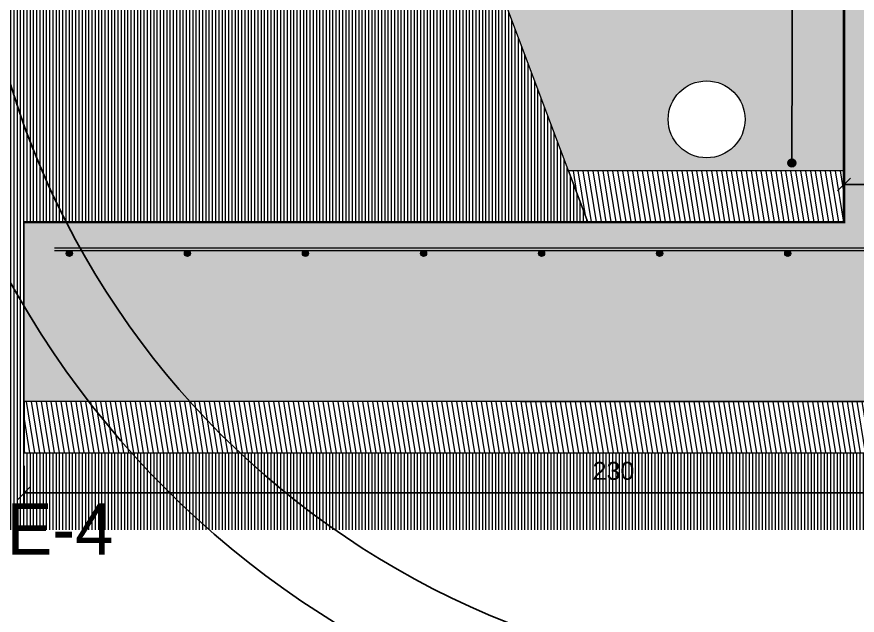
# Model space of a CAD drawing. Header units: metres. Extents: x -325 to 301, y -147 to 149.
# Drawn here: x 32.872 to 34.511, y 73.475 to 74.642 of the extents above; entities that cross this region are included whole.
import ezdxf

# ---------------------------------------------------------------- set-up
doc = ezdxf.new("R2010")
doc.units = ezdxf.units.M
doc.linetypes.add('ACAD_ISO03W100', pattern=[30, 12, -18])
doc.layers.get('Defpoints').update_dxf_attribs({"lineweight": 13})
doc.layers.add('-aux', color=50, linetype='Continuous', plot=False)
doc.layers.add('-AUX_MON', color=3, linetype='Continuous', plot=False)
doc.layers.add('0-TX-1_25', color=7, linetype='Continuous', true_color=0x3f4f7f)
doc.layers.add('02-L-Waterproofing Membrane', color=152, linetype='Continuous')
for name, color, linetype, lineweight in [('1-CM', 7, 'Continuous', 0), ('2-metall', 5, 'Continuous', 0), ('3-TR Formigó', 252, 'Continuous', 0), ('3-TR Seleccionat', 44, 'Continuous', 0)]:
    doc.layers.add(name, color=color, linetype=linetype, lineweight=lineweight)
doc.layers.add('3-TR grava', color=7, linetype='Continuous', lineweight=5, true_color=0x666666)
doc.layers.add('3-TR tot_u', color=7, linetype='Continuous', lineweight=5, true_color=0x787878)
doc.styles.get("Standard").update_dxf_attribs({"font": 'arial.ttf'})
doc.styles.add('x-llegenda materials$0$ENGRAVERS', font='TT0586M.TTF')
doc.dimstyles.new('ISO-25', dxfattribs={"dimtxt": 0.1, "dimasz": 0.1, "dimexe": 0.1, "dimexo": 0.1, "dimgap": 0.1, "dimtad": 1, "dimdec": 0, "dimlfac": 100, "dimzin": 9, "dimtxsty": 'Standard', "dimblk": 'OBLIQUE', "dimcen": 0.1, "dimadec": 0, "dimazin": 0, "dimtfac": 1, "dimtdec": 0, "dimtmove": 0, "dimatfit": 3, "dimldrblk": 'OBLIQUE', "dimfxl": 1, "dimarcsym": 0})

# ---------------------------------------------------------------- blocks, each defined once
blk = doc.blocks.new('POINT')
at = {"layer": '0-TX-1_25'}
h = blk.add_hatch(dxfattribs=at)
h.set_pattern_fill('ANGLE', color=256)
h.set_pattern_definition([(0, (-83.74681484067048, -12.72584030761209), (0, 6.985), [5.08, -1.905]), (90, (-83.74681484067048, -12.72584030761209), (-6.985, 4.277078946022131e-16), [5.08, -1.905])])
edge = h.paths.add_edge_path()
edge.add_arc((0, 0), 0.0075, 0, 360)
h = blk.add_hatch(color=256, dxfattribs=at)
h.dxf.hatch_style = 1
edge = h.paths.add_edge_path()
edge.add_arc((0, 0), 0.0075, 0, 360)
blk.add_circle((0, 0), 0.0075, dxfattribs=at)
blk = doc.blocks.new('_Oblique')
at = {"color": 0, "lineweight": -2}
blk.add_line((-0.499999999995058, -0.4999999998130015), (0.500000000028669, 0.500000000163238), dxfattribs=at)
blk = doc.blocks.new('*D281')
at = {"layer": '0-TX-1_25', "color": 0, "lineweight": -2, "transparency": 16777216}
for p, q in [((34.48589133081754, 74.26645769977536), (34.48589133081754, 74.33989238790011)), ((34.8365149595157, 74.3148923879001), (34.8365149595157, 74.33989238790011)), ((34.48589133081754, 74.3148923879001), (34.8365149595157, 74.3148923879001))]:
    blk.add_line(p, q, dxfattribs=at)
at = {"layer": 'Defpoints', "color": 0, "transparency": 16777216}
for p in [(34.8365149595157, 74.3148923879001), (34.8365149595157, 74.3148923879001), (34.48589133081754, 74.24145769977535)]:
    blk.add_point(p, dxfattribs=at)
at = {"layer": '0-TX-1_25', "color": 0, "lineweight": -2, "transparency": 16777216, "xscale": 0.025, "yscale": 0.025, "zscale": 0.025, "rotation": 180}
blk.add_blockref('_Oblique', (34.48589133081754, 74.3148923879001), dxfattribs=at)
at = {"layer": '0-TX-1_25', "color": 0, "lineweight": -2, "transparency": 16777216, "xscale": 0.025, "yscale": 0.025, "zscale": 0.025}
blk.add_blockref('_Oblique', (34.8365149595157, 74.3148923879001), dxfattribs=at)
at = {"layer": '0-TX-1_25', "color": 0, "transparency": 16777216, "insert": (34.66120314516662, 74.35777437971456), "char_height": 0.035, "attachment_point": 5}
blk.add_mtext('35', dxfattribs=at)
blk = doc.blocks.new('Rodó Metàlic 12mm')
at = {"layer": '2-metall'}
h = blk.add_hatch(color=256, dxfattribs=at)
h.dxf.hatch_style = 1
h.paths.add_polyline_path([(-0.006, 0, 1), (0.006, 0, 1)])
blk.add_circle((0, 0), 0.006, dxfattribs=at)
blk = doc.blocks.new('*D2077')
at = {"layer": '0-TX-1_25', "color": 0, "lineweight": -2, "transparency": 16777216}
for p, q in [((32.88589133081755, 73.76645769977537), (32.88589133081755, 73.68836064332879)), ((35.18589133081755, 73.76645769977537), (35.18589133081755, 73.68836064332879)), ((32.88589133081755, 73.7133606433288), (35.18589133081755, 73.7133606433288))]:
    blk.add_line(p, q, dxfattribs=at)
at = {"layer": 'Defpoints', "color": 0, "transparency": 16777216}
for p in [(32.88589133081755, 73.79145769977538), (35.18589133081755, 73.79145769977538), (35.18589133081755, 73.7133606433288)]:
    blk.add_point(p, dxfattribs=at)
at = {"layer": '0-TX-1_25', "color": 0, "lineweight": -2, "transparency": 16777216, "xscale": 0.025, "yscale": 0.025, "zscale": 0.025, "rotation": 180}
blk.add_blockref('_Oblique', (32.88589133081755, 73.7133606433288), dxfattribs=at)
at = {"layer": '0-TX-1_25', "color": 0, "lineweight": -2, "transparency": 16777216, "xscale": 0.025, "yscale": 0.025, "zscale": 0.025}
blk.add_blockref('_Oblique', (35.18589133081755, 73.7133606433288), dxfattribs=at)
at = {"layer": '0-TX-1_25', "color": 0, "transparency": 16777216, "insert": (34.03589133081755, 73.75624263514325), "char_height": 0.035, "attachment_point": 5}
blk.add_mtext('230', dxfattribs=at)

msp = doc.modelspace()

# ---------------------------------------------------------------- hatches: boundary and pattern name
at = {"layer": '3-TR Formigó'}
h = msp.add_hatch(dxfattribs=at)
h.set_pattern_fill('ANSI31', color=256, scale=0.003, angle=234.1752438963392, style=0)
h.set_pattern_definition([(279.1752438963392, (37.11913054269936, 74.12211313830863), (0.009403130041245794, 0.001518805592372136), [])])
h.paths.add_polyline_path([(34.48589133081754, 74.34145769977538), (33.94831473810573, 74.34145769977538), (33.98589133082156, 74.24234245941796), (34.48589133081754, 74.24145769977535)])
h = msp.add_hatch(dxfattribs=at)
h.set_pattern_fill('ANSI31', color=256, scale=0.003, angle=234.1752438963392)
h.set_pattern_definition([(279.1752438963392, (-176.5300201474095, 30.11242418246217), (0.009403130041245794, 0.001518805592372136), [])])
h.paths.add_polyline_path([(35.18882943409889, 73.79145769977546), (35.18295322753622, 73.89145769977546), (32.88589133081755, 73.89145769977537), (32.88589133081755, 73.79145769977538)])
at = {"layer": '3-TR grava'}
h = msp.add_hatch(dxfattribs=at)
h.set_pattern_fill('GRAVEL', color=256, scale=0.002499999999999999, angle=-65.4594079214056)
h.set_pattern_definition([(162.5533795785944, (0.07675311505094674, -0.01521603529097262), (-0.7308664413105133, 0.2247454003224839), [0.008543035999999997, -0.8457620909891246]), (119.5103330785944, (0.06860307242373487, -0.0126546820988827), (0.3742512880765163, -0.6667924889896534), [0.01466011799999999, -1.451351222338099]), (67.05103917859438, (0.06138178623780097, 0.0001035290147820937), (-0.3716630592082972, -0.8677521653213358), [0.010337038, -1.023368069852499]), (201.8142810785944, (0.03665497771703025, 0.01603795057243956), (1.181651354603073, 0.4697151542846622), [0.013350113, -1.321660935643449]), (227.3742462585944, (0.02426082546982861, 0.0110770595160681), (0.5612966858302837, 0.6053067655956635), [0.01309084249999999, -1.295995193633599]), (291.8142810785944, (0.01539560623653816, 0.001444899169308033), (-0.469715154284662, 1.181651354603073), [0.013350113, -1.321660935643449]), (332.2348325485944, (0.02035649729290962, -0.01094925307789361), (-0.9205000676641384, 0.487190799820997), [0.01765484149999999, -1.747827882856174]), (6.795920448594397, (0.03597862449149497, -0.01917373280558579), (1.455422802273856, 0.1758798357438445), [0.01666798799999999, -1.650131415047624]), (55.97015769859441, (0.0525295081313583, -0.01720135461170309), (0.5399387022612131, 0.8049723273507521), [0.01339532499999999, -1.3261386424678]), (109.7769503785944, (0.06002587012612416, -0.006100017672242598), (0.2323495932458333, -0.6617765230940462), [0.01529283199999999, -0.7493484237499997]), (156.9380298785944, (0.05485139923455327, 0.00829079019223413), (-0.9518899865877168, 0.403052978445805), [0.01977694799999999, -1.957919312804424]), (73.35466690859441, (0.06218755073181389, -0.04141202040444376), (0.1619655624356715, 0.5625907985248246), [0.006750113499999995, -0.6682641456085996]), (106.0098264785944, (0.06412110554515331, -0.03494473420513175), (0.2273336257813093, -0.8036782145792247), [0.01284204949999999, -1.271365974925999]), (159.5405920785944, (0.06057923140439435, -0.02260074163501802), (-0.05776387016626404, -0.02637395122873604), [0.008980233499999993, -0.08082232771069994]), (137.7391825885944, (0.06566471923833403, -0.0153923965759319), (0.2473974964595234, -0.2360714483909447), [0.004836032999999997, -0.4787655592223496]), (226.3420015685945, (0.06208562654733493, -0.0121401442011558), (0.1469176592604953, 0.1368857238627072), [0.006839140499999997, -0.3351188247499998]), (325.5043486085944, (0.05736419757985842, -0.0170880941306795), (0.1946495940143111, -0.120543708048443), [0.01110799149999999, -0.3591574538227498]), (96.10564325859438, (0.06651903857913172, -0.02337901904503226), (-0.005015967701359904, -0.1419016915615013), [0.008032178499999994, -0.1927724529206999]), (310.9301324125944, (0.04678873483466946, 0.02136290049527419), (0.4370311227861184, -0.498516847976386), [0.01125219999999999, -1.113970666813474]), (4.886768018594396, (0.05416050005186709, 0.0128617401284469), (-0.7408983767459327, -0.05905798282647834), [0.009439973499999994, -0.9345553919549994]), (227.7391825885944, (0.07807181261238341, -0.01810422879928555), (0.236071448391113, 0.2473974964597082), [0.009672002499999995, -0.4739295897223497]), (278.1510517485945, (0.07156730786283125, -0.02526241418128376), (-0.09044790183450205, 0.6567605553424388), [0.0112522, -1.113970666813499]), (273.9845468585944, (0.01097513533158913, 0.005011050733459378), (-0.01634201581114443, 0.3415672532887591), [0.01085087999999999, -0.5316933578276497]), (229.3157326785944, (0.01172913531821099, -0.00581360556686601), (0.5035328153719132, 0.5789328146197839), [0.009091802999999996, -0.9000898345179996]), (1.342001568594393, (0.02057168195841218, -0.0450558187296817), (0.3415672532877387, 0.01634201583260717), [0.009672002499999995, -0.4739295897223497]), (311.8946167185944, (0.03024106085541239, -0.04482929776763452), (-0.5739168466802447, 0.6454345072093443), [0.0106445685, -1.053809399504999]), (3.984546858594393, (0.007648445856332734, -0.01675152234821499), (-0.3415672532888743, -0.01634201580877165), [0.005425439999999996, -0.5371187978276497]), (35.85052455259439, (0.01898924488468817, -0.04158998651970618), (0.204681529436305, 0.1632596750812058), [0.003237864999999998, -0.3205498741131499]), (100.5043486105944, (0.02161369888071376, -0.03969365025660693), (0.02135798351994012, -0.1996655617274969), [0.01309084249999999, -0.2487263647267249]), (120.5495980385944, (0.01922710214327997, -0.02682217866191852), (0.321503382482428, -0.5512647504169873), [0.01213167499999999, -1.201034121583424]), (238.2306596085944, (0.05216544926489514, -0.01946174974126552), (0.08915378909610928, 0.1105117726299222), [0.009158096999999995, -0.2197944089919999]), (287.6978186685944, (0.04734370094324278, -0.02724773350201424), (0.332829430610122, -1.034733695266432), [0.01598891899999999, -1.582900226625774]), (355.4859879785944, (0.05220427264543842, -0.04247991958044089), (-0.5098428960780156, 0.04643782207191866), [0.006537705999999996, -0.6472348079527496]), (24.54059207859439, (0.05872171852183837, -0.04299445747816778), (0.03138991893752502, 0.08413782139499214), [0.003809999999999998, -0.05968999999999997]), (54.7970292385944, (0.02043253922369306, -0.02487568272173134), (-0.2988512862779227, -0.4156731392452753), [0.008821673999999996, -0.8733485193299996]), (342.5533795785944, (0.02551802705763274, -0.01766733766264521), (0.7308664413097111, -0.224745400325036), [0.01708607199999999, -0.8372190549891245]), (294.5405920785944, (0.0418181123120565, -0.02279004404682505), (0.08413782139499214, -0.03138991893752502), [0.01650999999999999, -0.04698999999999998]), (259.8454385785944, (0.04867533963152723, -0.03780865029005229), (-0.1406075784639759, -0.7622563603398058), [0.01004023899999999, -0.9939829181034995]), (188.5951961785944, (0.04690520497629933, -0.04769160902225193), (-0.257429431892943, -0.04773193475317565), [0.009245726999999995, -0.4530412509692998]), (142.1865674385944, (0.03776330510387377, -0.04907340738762428), (-1.078743774950315, 0.8337740209468908), [0.01505362749999999, -1.490311610573449]), (109.9666708185944, (0.02587074962755128, -0.03984412928787066), (-0.2850974958072774, 0.7773042633900631), [0.01592573649999999, -1.576646161405999])])
edge = h.paths.add_edge_path(flags=16)
edge.add_arc((34.21764187719964, 74.44190957001786), 0.07500000000000284, 0, 360)
h.paths.add_polyline_path([(33.94831473810573, 74.34145769977538), (34.48589133081755, 74.34145769977539), (34.48589133081754, 75.0784984570242), (33.66609618781404, 75.09250650408296)])
at = {"layer": '3-TR Seleccionat'}
h = msp.add_hatch(dxfattribs=at)
h.set_pattern_fill('ANSI31', color=256, scale=0.002, angle=225, style=0)
h.set_pattern_definition([(270, (-0.8585899019400358, -4.113650441119717), (0.006350000000000001, -8.673617379884035e-19), [])])
h.paths.add_polyline_path([(35.18589133081755, 73.79145769977538), (32.88589133081755, 73.79145769977538), (32.88589133081755, 74.24145769977538), (33.98589133082154, 74.24145769977538), (33.66609618781404, 75.09250650408296), (32.53057318853218, 75.11190947291733), (32.5296545711066, 73.64145769977534), (35.38039666467148, 73.64145769977537), (35.38039666467148, 74.53452033250979), (34.83653469749228, 74.53685305986012), (34.83589133081755, 74.24145769977535), (35.18589133081755, 74.24145769977535)])
at = {"layer": '3-TR tot_u'}
h = msp.add_hatch(dxfattribs=at)
h.set_pattern_fill('AR-CONC', color=256, scale=0.0002499999999999998, angle=90.58726092987852)
h.set_pattern_definition([(140.5872609298785, (0, 0), (0.003517738578472596, 0.04558461658669537), [0.004762499999999996, -0.05238749999999996]), (85.58726092987852, (0, 0), (-0.04767139590977341, -0.00929994979371116), [0.003809999999999997, -0.04191014604249996]), (191.0387056298786, (0.0002931440994409552, 0.003798705852817822), (-0.04415365538318716, 0.0362846666927757), [0.004047502199999997, -0.04452256114999997]), (136.7714609298785, (-0.01269933290624456, -0.0001301681081285225), (0.009815426627263462, 0.0678739282378536), [0.007143749999999994, -0.07858124999999994]), (187.2228185398785, (-0.01188138746744111, 0.005525987490013255), (-0.06246159789290918, 0.05871392010036004), [0.006071255784999995, -0.06678390203999994]), (81.7714120998786, (-0.01269933290624456, -0.0001301681081285225), (-0.06246159788989664, 0.05871392010375959), [0.005714991767499994, -0.06286493297999993]), (111.5872609298785, (-0.009589583733747683, 0.006252040372025889), (0.02517646531543982, 0.03816364754881366), [0.004762499999999996, -0.05238749999999996]), (56.58726092987855, (-0.009589583733747683, 0.006252040372025889), (-0.0462029321303139, 0.01497773884208171), [0.003809999999999997, -0.04190999999999996]), (162.0387059298785, (-0.007491544944677931, 0.009432344333117718), (-0.02102646705166375, 0.05314138630394799), [0.004047502199999997, -0.04452248439999996]), (128.0872609298785, (0, 0), (-0.02114556348804155, 0.0005554494380260346), [0, -0.04140199999999997, 0, -0.04254499999999996, 0, -0.04206874999999997]), (98.08726092987852, (0, 0), (-0.02521504447655499, 0.01644733903555077), [0, -0.02425699999999998, 0, -0.04044949999999996, 0, -0.01603374999999999]), (58.08726092987852, (0.0001451374405633026, -0.01415975619046269), (0.001084678264659777, 0.03391054737691759), [0, -0.01587499999999999, 0, -0.04952999999999996, 0, -0.06572249999999995]), (48.08726092987852, (0.0002102214946275639, -0.02050942264358497), (-0.006735849794676834, 0.03696519821488923), [0, -0.02063749999999998, 0, -0.03289299999999997, 0, -0.04667249999999996])])
h.paths.add_polyline_path([(32.88589133081755, 74.24145769968463), (32.88589133081755, 73.89145770000295), (34.83341644119268, 73.89145769989177), (35.18589133081755, 73.89145769977536), (35.18589133081755, 74.24145769977535), (34.83589133081755, 74.24145769977535), (34.83354103399238, 75.42575099512528), (34.48717482999695, 75.42593439908292), (34.48460783163814, 74.2414576994261)])

# ---------------------------------------------------------------- linework, layer by layer
at = {"layer": '-AUX_MON'}
for radius in [1.795796165688976, 1.644287805263133]:
    msp.add_circle((34.43200159453079, 74.99099213381743), radius, dxfattribs=at)
at = {"layer": '0-TX-1_25'}
msp.add_lwpolyline([(34.38397016406302, 74.35694353908542), (34.38807428180307, 75.69815837492524)], dxfattribs=at)
at = {"layer": '02-L-Waterproofing Membrane', "linetype": 'ACAD_ISO03W100', "ltscale": 0.002, "const_width": 0.005}
msp.add_lwpolyline([(32.88589133081755, 74.24145769977538), (34.48589133081754, 74.24145769977538), (34.48589133081754, 75.42854954878305)], dxfattribs=at)
at = {"layer": '1-CM'}
for points in [[(34.8315888246828, 75.42575283480696), (34.48589133081754, 75.42854954878305), (34.48589133081754, 74.24145769977535), (33.85589133081754, 74.24145769977535)], [(33.85589133081754, 73.89145769977536), (35.18589133081755, 73.89145769977536), (35.18589133081755, 74.24145769977535), (34.83589133081755, 74.24145769977535), (34.83589133081755, 74.89145769977536), (34.83354159694149, 75.42571043301189)], [(34.48589133081754, 74.24145769977535), (33.98589133082154, 74.24145769977538), (33.66609618781404, 75.09250650408296)], [(34.48589133081754, 74.24145769977538), (34.48589133081754, 74.34145769977538), (33.94831473810573, 74.34145769977538), (33.98589133082154, 74.24145769977538)], [(32.88589133081755, 73.89145769977537), (32.88589133081755, 74.24145769977537)], [(35.18589133081755, 73.89145769977536), (32.88589133081755, 73.89145769977536), (32.88589133081755, 74.24145769977538), (33.98589133082155, 74.24145769977538)]]:
    msp.add_lwpolyline(points, dxfattribs=at)
msp.add_lwpolyline([(32.88589133081755, 73.89145769977537), (32.88589133081755, 73.79145769977538), (35.18589133081755, 73.7914576997754), (35.18589133081755, 73.8914576997754)], close=True, dxfattribs=at)
msp.add_circle((34.21764187719964, 74.44190957001786), 0.07499999999999998, dxfattribs=at)
at = {"layer": '2-metall'}
for points in [[(32.94500490939527, 74.19145769977536), (34.89404417035291, 74.19145769977536)], [(32.94498856149062, 74.18645769977536), (34.89404417035291, 74.18645769977536)]]:
    msp.add_lwpolyline(points, dxfattribs=at)

# ---------------------------------------------------------------- block references
at = {"layer": '0-TX-1_25'}
msp.add_blockref('POINT', (34.38397016406302, 74.35694353908542), dxfattribs=at)
at = {"layer": '2-metall'}
for p in [(32.97415514441386, 74.18047123133572), (33.20452247664927, 74.18047123133572), (33.43488980888468, 74.18047123133572), (33.66525714112009, 74.18047123133572), (33.8956244733555, 74.18047123133572), (34.12599180559091, 74.18047123133572), (34.37599180559091, 74.18047123133572)]:
    msp.add_blockref('Rodó Metàlic 12mm', p, dxfattribs=at)

# ---------------------------------------------------------------- texts
at = {"layer": '-aux', "insert": (32.55441786668905, 73.69330134606665), "char_height": 0.1, "width": 19.21009939306024, "attachment_point": 1, "style": 'x-llegenda materials$0$ENGRAVERS'}
msp.add_mtext('PD.2E-4', dxfattribs=at)

# ---------------------------------------------------------------- dimensions: what is measured, and where the dimension line sits
at = {"layer": '0-TX-1_25'}
for base, p1, p2, picture, middle in [((34.8365149595157, 74.3148923879001), (34.48589133081754, 74.24145769977535), (34.8365149595157, 74.3148923879001), '*D281', (34.66120314516662, 74.35777437971456)), ((35.18589133081755, 73.7133606433288), (32.88589133081755, 73.79145769977538), (35.18589133081755, 73.79145769977538), '*D2077', (34.03589133081755, 73.75624263514325))]:
    dim = msp.add_linear_dim(base=base, p1=p1, p2=p2, dimstyle='ISO-25', override={"dimtxt": 0.035, "dimasz": 0.025, "dimexe": 0.025, "dimexo": 0.025, "dimgap": 0.025, "dimblk1": 'Oblique', "dimblk2": 'Oblique', "dimsah": 1, "dimfxl": 0.1, "dimfxlon": 1, "dimarcsym": 1}, dxfattribs=at)
    dim.commit()
    dim.dimension.update_dxf_attribs({"geometry": picture, "text_midpoint": middle})

doc.saveas('drawing.dxf')
